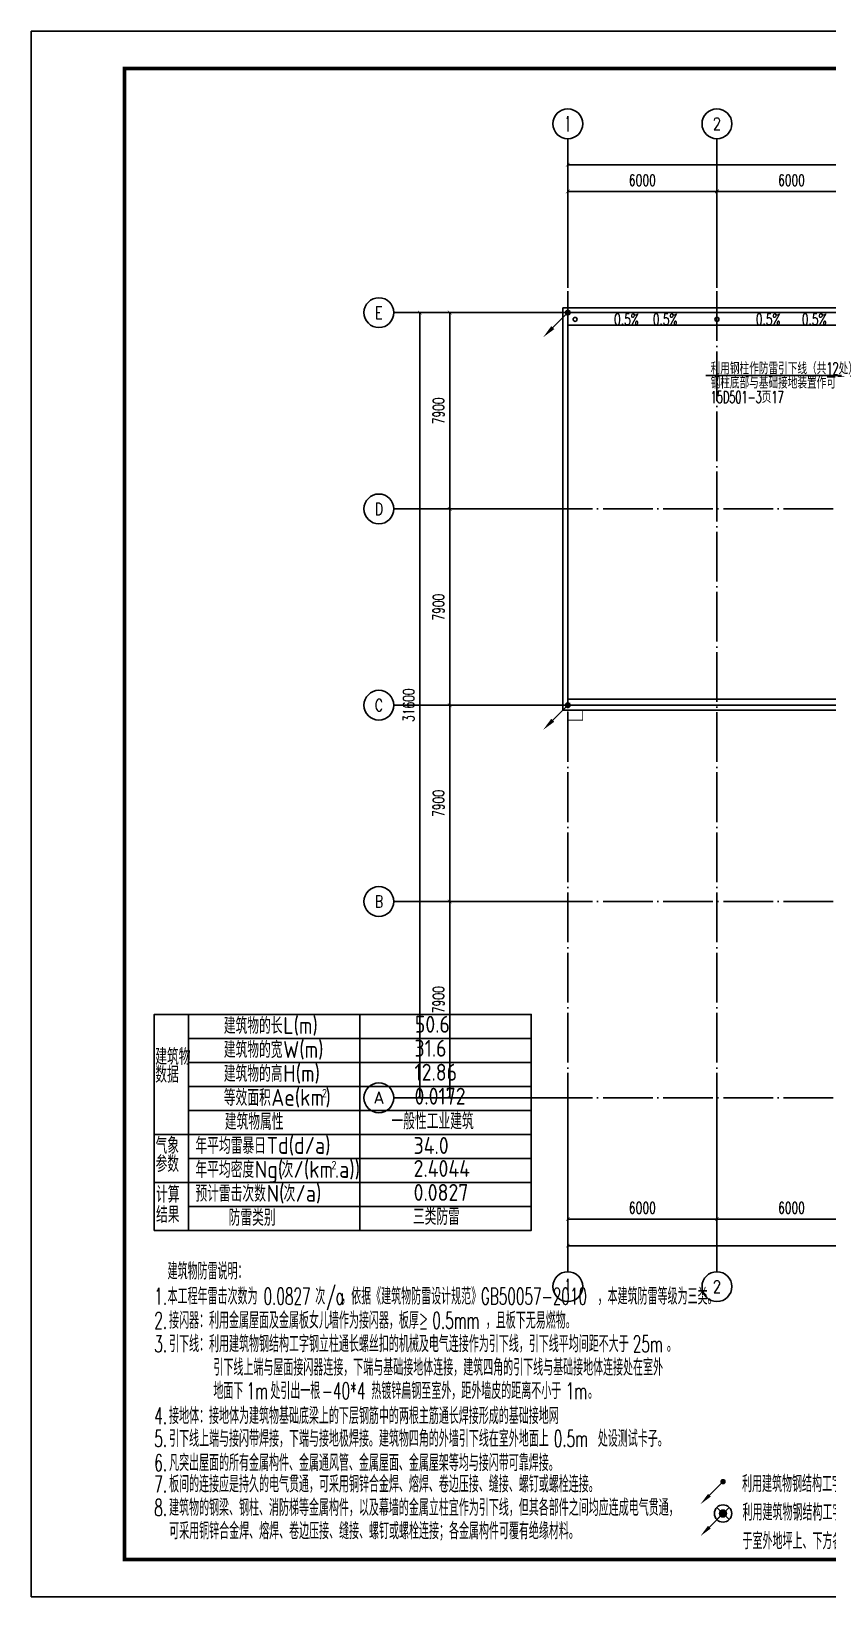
# Model space of a CAD drawing. Extents: x 1162612 to 1711260, y -157368 to 197905.
# Drawn here: x 1604543 to 1636585, y -157368 to -94368 of the extents above; entities that cross this region are included whole.
import ezdxf
from ezdxf.enums import TextEntityAlignment as Align

# ---------------------------------------------------------------- set-up
doc = ezdxf.new("R2010")
doc.units = 0
doc.header["$LTSCALE"] = 1000
doc.header["$MEASUREMENT"] = 0
doc.linetypes.add('DOTE', pattern=[2.42, 2, -0.2, 0.02, -0.2])
doc.layers.get('0').update_dxf_attribs({"linetype": 'CONTINUOUS'})
doc.layers.get('DEFPOINTS').update_dxf_attribs({"linetype": 'CONTINUOUS'})
for name, color, linetype in [('AXIS', 3, 'CONTINUOUS'), ('AXIS_TEXT', 7, 'CONTINUOUS'), ('DIM_SYMB', 3, 'CONTINUOUS'), ('DOTE', 1, 'DOTE'), ('DQ', 3, 'CONTINUOUS'), ('LWIRE', 4, 'CONTINUOUS'), ('PUB_TEXT', 7, 'CONTINUOUS'), ('PUB_TITLE', 4, 'CONTINUOUS'), ('WIRE-照明', 1, 'CONTINUOUS'), ('我的文字', 153, 'CONTINUOUS')]:
    doc.layers.add(name, color=color, linetype=linetype)
doc.styles.add('_TCH_AXIS', font='COMPLEX', dxfattribs={"bigfont": 'GBCBIG'})
doc.styles.add('_TCH_DIM', font='SIMPLEX', dxfattribs={"bigfont": 'GBCBIG'})
doc.styles.add('AUDIT_I_110108221036-0', font='gbenor', dxfattribs={"bigfont": 'gbcbig'})
doc.styles.add('COMPLEX', font='COMPLEX')
doc.styles.add('DIM_FONT', font='SIMPLEX', dxfattribs={"width": 0.7, "bigfont": 'GBCBIG'})
doc.styles.get("Standard").update_dxf_attribs({"font": 'gbenor.shx', "bigfont": 'gbcbig.shx'})
doc.styles.add('STY53', font='COMPLEX', dxfattribs={"width": 0.6, "bigfont": 'HZTXT'})
doc.dimstyles.new('DIMN150', dxfattribs={"dimscale": 1.5, "dimtxt": 300, "dimasz": 100, "dimexe": 250, "dimexo": 300, "dimgap": 150, "dimtad": 1, "dimdec": 0, "dimzin": 0, "dimtxsty": 'DIM_FONT', "dimblk": 'ARCHTICK', "dimcen": 0.09, "dimclrt": 7, "dimazin": 3, "dimtfac": 1, "dimtdec": 0, "dimtix": 1, "dimtmove": 0, "dimatfit": 3, "dimtolj": 1, "dimtzin": 0})

# ---------------------------------------------------------------- blocks, each defined once
blk = doc.blocks.new('_AXISO')
blk.add_circle((0, 0), 0.5)
at = {"layer": 'AXIS_TEXT', "style": 'COMPLEX', "width": 1.041667}
blk.add_attdef('A', text='', height=0.56, dxfattribs=at).set_placement((-0.25, -0.28), (0.25, -0.28), align=Align.FIT)
blk = doc.blocks.new('_ARCHTICK')
at = {"color": 0, "linetype": 'BYBLOCK', "const_width": 0.15}
blk.add_lwpolyline([(-0.5, -0.5), (0.5, 0.5)], dxfattribs=at)
blk = doc.blocks.new('*D87')
at = {"layer": 'AXIS', "color": 0}
for p, q in [((1621175, -141794), (1621175, -146669)), ((1671775, -141794), (1671775, -146669)), ((1621175, -146294), (1671775, -146294))]:
    blk.add_line(p, q, dxfattribs=at)
at = {"layer": 'DEFPOINTS', "color": 0}
for p in [(1621175, -141344), (1671775, -141344), (1671775, -146294)]:
    blk.add_point(p, dxfattribs=at)
at = {"layer": 'AXIS', "color": 0, "xscale": 150, "yscale": 150, "zscale": 150, "rotation": 180}
blk.add_blockref('_ARCHTICK', (1621175, -146294), dxfattribs=at)
at = {"layer": 'AXIS', "color": 0, "xscale": 150, "yscale": 150, "zscale": 150}
blk.add_blockref('_ARCHTICK', (1671775, -146294), dxfattribs=at)
at = {"layer": 'AXIS', "color": 7, "insert": (1646475, -145844), "char_height": 450, "attachment_point": 5, "style": 'DIM_FONT'}
blk.add_mtext('\\A1;50600', dxfattribs=at)
blk = doc.blocks.new('*D88')
at = {"layer": 'AXIS', "color": 0}
for p, q in [((1621175, -141794), (1621175, -145596)), ((1627175, -141794), (1627175, -145596)), ((1621175, -145221), (1627175, -145221))]:
    blk.add_line(p, q, dxfattribs=at)
at = {"layer": 'DEFPOINTS', "color": 0}
for p in [(1621175, -141344), (1627175, -141344), (1627175, -145221)]:
    blk.add_point(p, dxfattribs=at)
at = {"layer": 'AXIS', "color": 0, "xscale": 150, "yscale": 150, "zscale": 150, "rotation": 180}
blk.add_blockref('_ARCHTICK', (1621175, -145221), dxfattribs=at)
at = {"layer": 'AXIS', "color": 0, "xscale": 150, "yscale": 150, "zscale": 150}
blk.add_blockref('_ARCHTICK', (1627175, -145221), dxfattribs=at)
at = {"layer": 'AXIS', "color": 7, "insert": (1624175, -144771), "char_height": 450, "attachment_point": 5, "style": 'DIM_FONT'}
blk.add_mtext('\\A1;6000', dxfattribs=at)
blk = doc.blocks.new('*D89')
at = {"layer": 'AXIS', "color": 0}
for p, q in [((1627175, -141794), (1627175, -145596)), ((1633175, -141794), (1633175, -145596)), ((1627175, -145221), (1633175, -145221))]:
    blk.add_line(p, q, dxfattribs=at)
at = {"layer": 'DEFPOINTS', "color": 0}
for p in [(1627175, -141344), (1633175, -141344), (1633175, -145221)]:
    blk.add_point(p, dxfattribs=at)
at = {"layer": 'AXIS', "color": 0, "xscale": 150, "yscale": 150, "zscale": 150, "rotation": 180}
blk.add_blockref('_ARCHTICK', (1627175, -145221), dxfattribs=at)
at = {"layer": 'AXIS', "color": 0, "xscale": 150, "yscale": 150, "zscale": 150}
blk.add_blockref('_ARCHTICK', (1633175, -145221), dxfattribs=at)
at = {"layer": 'AXIS', "color": 7, "insert": (1630175, -144771), "char_height": 450, "attachment_point": 5, "style": 'DIM_FONT'}
blk.add_mtext('\\A1;6000', dxfattribs=at)
blk = doc.blocks.new('*D97')
at = {"layer": 'AXIS', "color": 0}
for p, q in [((1619725, -108744), (1614850, -108744)), ((1615225, -140344), (1615225, -108744)), ((1619725, -140344), (1614850, -140344))]:
    blk.add_line(p, q, dxfattribs=at)
at = {"layer": 'DEFPOINTS', "color": 0}
for p in [(1615225, -108744), (1620175, -108744), (1620175, -140344)]:
    blk.add_point(p, dxfattribs=at)
at = {"layer": 'AXIS', "color": 0, "xscale": 150, "yscale": 150, "zscale": 150}
for p, rotation in [((1615225, -108744), 90), ((1615225, -140344), 270)]:
    blk.add_blockref('_ARCHTICK', p, dxfattribs=dict(at, rotation=rotation))
at = {"layer": 'AXIS', "color": 7, "insert": (1614775, -124544), "char_height": 450, "attachment_point": 5, "rotation": 90, "style": 'DIM_FONT'}
blk.add_mtext('\\A1;31600', dxfattribs=at)
blk = doc.blocks.new('*D98')
at = {"layer": 'AXIS', "color": 0}
for p, q in [((1619725, -132444), (1616050, -132444)), ((1616425, -140344), (1616425, -132444)), ((1619725, -140344), (1616050, -140344))]:
    blk.add_line(p, q, dxfattribs=at)
at = {"layer": 'DEFPOINTS', "color": 0}
for p in [(1616425, -132444), (1620175, -132444), (1620175, -140344)]:
    blk.add_point(p, dxfattribs=at)
at = {"layer": 'AXIS', "color": 0, "xscale": 150, "yscale": 150, "zscale": 150}
for p, rotation in [((1616425, -132444), 90), ((1616425, -140344), 270)]:
    blk.add_blockref('_ARCHTICK', p, dxfattribs=dict(at, rotation=rotation))
at = {"layer": 'AXIS', "color": 7, "insert": (1615975, -136394), "char_height": 450, "attachment_point": 5, "rotation": 90, "style": 'DIM_FONT'}
blk.add_mtext('\\A1;7900', dxfattribs=at)
blk = doc.blocks.new('*D99')
at = {"layer": 'AXIS', "color": 0}
for p, q in [((1619725, -124544), (1616050, -124544)), ((1616425, -132444), (1616425, -124544)), ((1619725, -132444), (1616050, -132444))]:
    blk.add_line(p, q, dxfattribs=at)
at = {"layer": 'DEFPOINTS', "color": 0}
for p in [(1616425, -124544), (1620175, -124544), (1620175, -132444)]:
    blk.add_point(p, dxfattribs=at)
at = {"layer": 'AXIS', "color": 0, "xscale": 150, "yscale": 150, "zscale": 150}
for p, rotation in [((1616425, -124544), 90), ((1616425, -132444), 270)]:
    blk.add_blockref('_ARCHTICK', p, dxfattribs=dict(at, rotation=rotation))
at = {"layer": 'AXIS', "color": 7, "insert": (1615975, -128494), "char_height": 450, "attachment_point": 5, "rotation": 90, "style": 'DIM_FONT'}
blk.add_mtext('\\A1;7900', dxfattribs=at)
blk = doc.blocks.new('*D100')
at = {"layer": 'AXIS', "color": 0}
for p, q in [((1619725, -116644), (1616050, -116644)), ((1616425, -124544), (1616425, -116644)), ((1619725, -124544), (1616050, -124544))]:
    blk.add_line(p, q, dxfattribs=at)
at = {"layer": 'DEFPOINTS', "color": 0}
for p in [(1616425, -116644), (1620175, -116644), (1620175, -124544)]:
    blk.add_point(p, dxfattribs=at)
at = {"layer": 'AXIS', "color": 0, "xscale": 150, "yscale": 150, "zscale": 150}
for p, rotation in [((1616425, -116644), 90), ((1616425, -124544), 270)]:
    blk.add_blockref('_ARCHTICK', p, dxfattribs=dict(at, rotation=rotation))
at = {"layer": 'AXIS', "color": 7, "insert": (1615975, -120594), "char_height": 450, "attachment_point": 5, "rotation": 90, "style": 'DIM_FONT'}
blk.add_mtext('\\A1;7900', dxfattribs=at)
blk = doc.blocks.new('*D101')
at = {"layer": 'AXIS', "color": 0}
for p, q in [((1619725, -108744), (1616050, -108744)), ((1616425, -116644), (1616425, -108744)), ((1619725, -116644), (1616050, -116644))]:
    blk.add_line(p, q, dxfattribs=at)
at = {"layer": 'DEFPOINTS', "color": 0}
for p in [(1616425, -108744), (1620175, -108744), (1620175, -116644)]:
    blk.add_point(p, dxfattribs=at)
at = {"layer": 'AXIS', "color": 0, "xscale": 150, "yscale": 150, "zscale": 150}
for p, rotation in [((1616425, -108744), 90), ((1616425, -116644), 270)]:
    blk.add_blockref('_ARCHTICK', p, dxfattribs=dict(at, rotation=rotation))
at = {"layer": 'AXIS', "color": 7, "insert": (1615975, -112694), "char_height": 450, "attachment_point": 5, "rotation": 90, "style": 'DIM_FONT'}
blk.add_mtext('\\A1;7900', dxfattribs=at)
blk = doc.blocks.new('*D107')
at = {"layer": 'AXIS', "color": 0}
for p, q in [((1621175, -107294), (1621175, -102419)), ((1671775, -107294), (1671775, -102419)), ((1621175, -102794), (1671775, -102794))]:
    blk.add_line(p, q, dxfattribs=at)
at = {"layer": 'DEFPOINTS', "color": 0}
for p in [(1671775, -102794), (1621175, -107744), (1671775, -107744)]:
    blk.add_point(p, dxfattribs=at)
at = {"layer": 'AXIS', "color": 0, "xscale": 150, "yscale": 150, "zscale": 150, "rotation": 180}
blk.add_blockref('_ARCHTICK', (1621175, -102794), dxfattribs=at)
at = {"layer": 'AXIS', "color": 0, "xscale": 150, "yscale": 150, "zscale": 150}
blk.add_blockref('_ARCHTICK', (1671775, -102794), dxfattribs=at)
at = {"layer": 'AXIS', "color": 7, "insert": (1646475, -102344), "char_height": 450, "attachment_point": 5, "style": 'DIM_FONT'}
blk.add_mtext('\\A1;50600', dxfattribs=at)
blk = doc.blocks.new('*D108')
at = {"layer": 'AXIS', "color": 0}
for p, q in [((1621175, -107294), (1621175, -103491)), ((1621175, -103866), (1627175, -103866)), ((1627175, -107294), (1627175, -103491))]:
    blk.add_line(p, q, dxfattribs=at)
at = {"layer": 'DEFPOINTS', "color": 0}
for p in [(1627175, -103866), (1621175, -107744), (1627175, -107744)]:
    blk.add_point(p, dxfattribs=at)
at = {"layer": 'AXIS', "color": 0, "xscale": 150, "yscale": 150, "zscale": 150, "rotation": 180}
blk.add_blockref('_ARCHTICK', (1621175, -103866), dxfattribs=at)
at = {"layer": 'AXIS', "color": 0, "xscale": 150, "yscale": 150, "zscale": 150}
blk.add_blockref('_ARCHTICK', (1627175, -103866), dxfattribs=at)
at = {"layer": 'AXIS', "color": 7, "insert": (1624175, -103416), "char_height": 450, "attachment_point": 5, "style": 'DIM_FONT'}
blk.add_mtext('\\A1;6000', dxfattribs=at)
blk = doc.blocks.new('*D109')
at = {"layer": 'AXIS', "color": 0}
for p, q in [((1627175, -107294), (1627175, -103491)), ((1627175, -103866), (1633175, -103866)), ((1633175, -107294), (1633175, -103491))]:
    blk.add_line(p, q, dxfattribs=at)
at = {"layer": 'DEFPOINTS', "color": 0}
for p in [(1633175, -103866), (1627175, -107744), (1633175, -107744)]:
    blk.add_point(p, dxfattribs=at)
at = {"layer": 'AXIS', "color": 0, "xscale": 150, "yscale": 150, "zscale": 150, "rotation": 180}
blk.add_blockref('_ARCHTICK', (1627175, -103866), dxfattribs=at)
at = {"layer": 'AXIS', "color": 0, "xscale": 150, "yscale": 150, "zscale": 150}
blk.add_blockref('_ARCHTICK', (1633175, -103866), dxfattribs=at)
at = {"layer": 'AXIS', "color": 7, "insert": (1630175, -103416), "char_height": 450, "attachment_point": 5, "style": 'DIM_FONT'}
blk.add_mtext('\\A1;6000', dxfattribs=at)
blk = doc.blocks.new('$TELECSYS$00000080')
for p, q in [((-0.7, -0.7), (0, 0)), ((0.104, 0.104), (0.104, 0.104)), ((-0.104, -0.104), (-0.104, -0.104))]:
    blk.add_line(p, q)
at = {"const_width": 0.142}
blk.add_lwpolyline([(0.071, 0, 1), (-0.071, 0, 1)], format="xyb", close=True, dxfattribs=at)
blk.add_solid([(-0.63, -0.77), (-0.77, -0.63), (-1.15, -1.15)])
at = {"width": 0.8, "flags": 9}
blk.add_attdef('A', (0, 0), '', height=0.00002, rotation=180, dxfattribs=at)
blk = doc.blocks.new('_LINKPT1')
blk.add_line((0, 0), (0, 0))
blk = doc.blocks.new('M_Y12THI')
for p, q in [((-0.354, 0.354), (0.354, -0.354)), ((0.354, 0.354), (-0.354, -0.354))]:
    blk.add_line(p, q)
for radius in [0.5, 0.2]:
    blk.add_circle((0, 0), radius)
for points in [[(-0.173, 0.1), (0.173, 0.1), (-0.2, 0), (0.2, 0)], [(-0.173, -0.1), (0.173, -0.1), (-0.2, 0), (0.2, 0)], [(-0.1, 0.173), (0.1, 0.173), (-0.173, 0.1), (0.173, 0.1)], [(0, 0.2), (0, 0.2), (-0.1, 0.173), (0.1, 0.173)], [(-0.1, -0.173), (0.1, -0.173), (-0.173, -0.1), (0.173, -0.1)], [(0, -0.2), (0, -0.2), (-0.1, -0.173), (0.1, -0.173)]]:
    blk.add_solid(points)
for p in [(-0.5, 0), (0, 0.5), (0.5, 0), (0, -0.5)]:
    blk.add_blockref('_LINKPT1', p)
at = {"width": 0.8, "flags": 9}
blk.add_attdef('A', (0, 0), '', height=0.00002, dxfattribs=at)
blk = doc.blocks.new('EE222')
at = {"color": 8}
for p, q in [((1621175.4, -108743.7), (1671775.4, -108743.7)), ((1621175.4, -124543.7), (1621175.4, -108743.7)), ((1621175.4, -109243.7), (1671775.4, -109243.7)), ((1621175.4, -124293.7), (1638275.4, -124293.7)), ((1633175.4, -124543.7), (1621175.4, -124543.7))]:
    blk.add_line(p, q, dxfattribs=at)
blk.add_lwpolyline([(1620975.4, -108543.7), (1671975.4, -108543.7), (1671975.4, -140543.7), (1632975.4, -140543.7), (1632975.4, -124743.7), (1620975.4, -124743.7)], close=True, dxfattribs=at)
at = {"color": 8, "const_width": 30}
blk.add_lwpolyline([(1621175.4, -124743.7), (1621175.4, -125143.7), (1621775.4, -125143.7), (1621775.4, -124743.7)], dxfattribs=at)
at = {"color": 8}
for centre in [(1621471.4, -109015.4), (1627175.4, -109015.4)]:
    blk.add_circle(centre, 80, dxfattribs=at)
at = {"layer": 'AXIS', "color": 8}
for p, q in [((1621175.4, -107743.7), (1621175.4, -101743.7)), ((1627175.4, -107743.7), (1627175.4, -101743.7)), ((1620175.4, -108743.7), (1614175.4, -108743.7)), ((1620175.4, -116643.7), (1614175.4, -116643.7)), ((1620175.4, -124543.7), (1614175.4, -124543.7)), ((1620175.4, -132443.7), (1614175.4, -132443.7)), ((1620175.4, -140343.7), (1614175.4, -140343.7)), ((1621175.4, -141343.7), (1621175.4, -147343.7)), ((1627175.4, -141343.7), (1627175.4, -147343.7))]:
    blk.add_line(p, q, dxfattribs=at)
at = {"layer": 'DIM_SYMB', "color": 8}
for points in [[(1622876.2, -109012.9, 0, 0, 0), (1622228.4, -109012.9, 120, 0, 0), (1621778.4, -109012.9, 0, 0, 0)], [(1625770.6, -109012.9, 0, 0, 0), (1626418.4, -109012.9, 120, 0, 0), (1626868.4, -109012.9, 0, 0, 0)], [(1628580.2, -109012.9, 0, 0, 0), (1627932.4, -109012.9, 120, 0, 0), (1627482.4, -109012.9, 0, 0, 0)]]:
    blk.add_lwpolyline(points, format="xyseb", dxfattribs=at)
at = {"layer": 'DOTE', "color": 8}
for p, q in [((1621175.4, -141343.7), (1621175.4, -107743.7)), ((1621175.4, -141343.7), (1621175.4, -107743.7)), ((1627175.4, -141343.7), (1627175.4, -107743.7)), ((1620175.4, -108743.7), (1672775.4, -108743.7)), ((1620175.4, -108743.7), (1672775.4, -108743.7)), ((1620175.4, -116643.7), (1672775.4, -116643.7)), ((1620175.4, -124543.7), (1672775.4, -124543.7)), ((1620175.4, -132443.7), (1672775.4, -132443.7)), ((1620175.4, -140343.7), (1672775.4, -140343.7))]:
    blk.add_line(p, q, dxfattribs=at)
at = {"layer": 'AXIS', "color": 8}
ref = blk.add_blockref('_AXISO', (1621175.4, -101143.7), dxfattribs=dict(at, xscale=1200, yscale=1200, zscale=1200))
ref.add_attrib('A', '1', dxfattribs={"layer": 'AXIS_TEXT', "color": 8, "height": 624.4, "style": '_TCH_AXIS', "width": 0.555556}).set_placement((1621101.1, -101455.9), (1621249.7, -101455.9), align=Align.FIT)
ref = blk.add_blockref('_AXISO', (1627175.4, -101143.7), dxfattribs=dict(at, xscale=1200, yscale=1200, zscale=1200))
ref.add_attrib('A', '2', dxfattribs={"layer": 'AXIS_TEXT', "color": 8, "height": 493.2, "style": '_TCH_AXIS'}).set_placement((1627011, -101390.3), (1627339.8, -101390.3), align=Align.FIT)
ref = blk.add_blockref('_AXISO', (1613575.4, -108743.7), dxfattribs=dict(at, xscale=1200, yscale=1200, zscale=1200))
ref.add_attrib('A', 'E', dxfattribs={"layer": 'AXIS_TEXT', "color": 8, "height": 506.1, "style": '_TCH_AXIS', "width": 0.8125}).set_placement((1613418.7, -108996.7), (1613732, -108996.7), align=Align.FIT)
ref = blk.add_blockref('_AXISO', (1613575.4, -116643.7), dxfattribs=dict(at, xscale=1200, yscale=1200, zscale=1200))
ref.add_attrib('A', 'D', dxfattribs={"layer": 'AXIS_TEXT', "color": 8, "height": 493.2, "style": '_TCH_AXIS', "width": 0.823529}).set_placement((1613411, -116890.3), (1613739.8, -116890.3), align=Align.FIT)
ref = blk.add_blockref('_AXISO', (1613575.4, -124543.7), dxfattribs=dict(at, xscale=1200, yscale=1200, zscale=1200))
ref.add_attrib('A', 'C', dxfattribs={"layer": 'AXIS_TEXT', "color": 8, "height": 480.7, "style": '_TCH_AXIS'}).set_placement((1613403.7, -124784), (1613747.1, -124784), align=Align.FIT)
ref = blk.add_blockref('_AXISO', (1613575.4, -132443.7), dxfattribs=dict(at, xscale=1200, yscale=1200, zscale=1200))
ref.add_attrib('A', 'B', dxfattribs={"layer": 'AXIS_TEXT', "color": 8, "height": 493.2, "style": '_TCH_AXIS', "width": 0.823529}).set_placement((1613411, -132690.3), (1613739.8, -132690.3), align=Align.FIT)
ref = blk.add_blockref('_AXISO', (1613575.4, -140343.7), dxfattribs=dict(at, xscale=1200, yscale=1200, zscale=1200))
ref.add_attrib('A', 'A', dxfattribs={"layer": 'AXIS_TEXT', "color": 8, "height": 468.8, "style": '_TCH_AXIS', "width": 0.888889}).set_placement((1613396.8, -140578), (1613754, -140578), align=Align.FIT)
ref = blk.add_blockref('_AXISO', (1621175.4, -147943.7), dxfattribs=dict(at, xscale=1200, yscale=1200, zscale=1200))
ref.add_attrib('A', '1', dxfattribs={"layer": 'AXIS_TEXT', "color": 8, "height": 624.4, "style": '_TCH_AXIS', "width": 0.555556}).set_placement((1621101.1, -148255.9), (1621249.7, -148255.9), align=Align.FIT)
ref = blk.add_blockref('_AXISO', (1627175.4, -147943.7), dxfattribs=dict(at, xscale=1200, yscale=1200, zscale=1200))
ref.add_attrib('A', '2', dxfattribs={"layer": 'AXIS_TEXT', "color": 8, "height": 493.2, "style": '_TCH_AXIS'}).set_placement((1627011, -148190.3), (1627339.8, -148190.3), align=Align.FIT)
at = {"layer": 'PUB_TEXT', "color": 8, "style": '_TCH_DIM', "width": 0.705882}
for p in [(1623033.7, -109236.1), (1624593.1, -109236.1), (1628737.7, -109236.1), (1630593.1, -109236.1)]:
    blk.add_text('0.5%%%', height=446.25, dxfattribs=at).set_placement(p)
at = {"layer": 'AXIS', "color": 8}
for p1, p2, distance, picture, middle in [((1621175.4, -107743.7), (1671775.4, -107743.7), 4950, '*D107', (1646475.4, -102343.7)), ((1621175.4, -107743.7), (1627175.4, -107743.7), 3877.2, '*D108', (1624175.4, -103416.4)), ((1627175.4, -107743.7), (1633175.4, -107743.7), 3877.2, '*D109', (1630175.4, -103416.4)), ((1620175.4, -140343.7), (1620175.4, -108743.7), 4950, '*D97', (1614775.4, -124543.7)), ((1620175.4, -116643.7), (1620175.4, -108743.7), 3750, '*D101', (1615975.4, -112693.7)), ((1620175.4, -124543.7), (1620175.4, -116643.7), 3750, '*D100', (1615975.4, -120593.7)), ((1620175.4, -132443.7), (1620175.4, -124543.7), 3750, '*D99', (1615975.4, -128493.7)), ((1620175.4, -140343.7), (1620175.4, -132443.7), 3750, '*D98', (1615975.4, -136393.7)), ((1621175.4, -141343.7), (1671775.4, -141343.7), -4950, '*D87', (1646475.4, -145843.7)), ((1621175.4, -141343.7), (1627175.4, -141343.7), -3877.2, '*D88', (1624175.4, -144770.9)), ((1627175.4, -141343.7), (1633175.4, -141343.7), -3877.2, '*D89', (1630175.4, -144770.9))]:
    dim = blk.add_aligned_dim(p1=p1, p2=p2, distance=distance, dimstyle='DIMN150', dxfattribs=at)
    dim.commit()
    dim.dimension.update_dxf_attribs({"geometry": picture, "text_midpoint": middle})

msp = doc.modelspace()

# ---------------------------------------------------------------- linework, layer by layer
at = {"layer": 'DQ'}
msp.add_line((1637135, -108227), (1631678, -108227), dxfattribs=at)
at = {"layer": 'PUB_TITLE'}
msp.add_lwpolyline([(1604543, -157368), (1693643, -157368), (1693643, -94368), (1604543, -94368)], close=True, dxfattribs=at)
at = {"layer": 'PUB_TITLE', "const_width": 150}
msp.add_lwpolyline([(1608293, -155868), (1692143, -155868), (1692143, -95868), (1608293, -95868)], close=True, dxfattribs=at)
at = {"layer": '我的文字', "color": 3}
msp.add_lwpolyline([(1609490, -142624), (1624658, -142624), (1624658, -133936), (1609490, -133936)], close=True, dxfattribs=at)
for points in [[(1610869, -133936), (1610869, -142624)], [(1617763, -133936), (1617763, -142624)], [(1610869, -134902), (1624658, -134902)], [(1610869, -135867), (1624658, -135867)], [(1610869, -136832), (1624658, -136832)], [(1610869, -137797), (1624658, -137797)], [(1609490, -138763), (1624658, -138763)], [(1610869, -139728), (1624658, -139728)], [(1609490, -140693), (1624658, -140693)], [(1610869, -141658), (1624658, -141658)]]:
    msp.add_lwpolyline(points, dxfattribs=at)

# ---------------------------------------------------------------- block references
msp.add_blockref('EE222', (4953, 3053))
at = {"layer": 'AXIS', "ltscale": 1000}
for name, p, xscale, yscale, zscale in [('$TELECSYS$00000080', (1632374, -152738), 785.2208333521849, 785.2208333527087, 785.2208333526761), ('M_Y12THI', (1632374, -154020), 696.5222880020738, 696.5222880018409, 696.5222880018398), ('$TELECSYS$00000080', (1632374, -154020), 785.2208333521849, 785.2208333527087, 785.2208333526761)]:
    msp.add_blockref(name, p, dxfattribs=dict(at, xscale=xscale, yscale=yscale, zscale=zscale))
at = {"layer": 'LWIRE', "xscale": 864, "yscale": 864, "zscale": 864}
for p in [(1626129, -105690), (1626129, -121490)]:
    msp.add_blockref('$TELECSYS$00000080', p, dxfattribs=at)

# ---------------------------------------------------------------- texts
at = {"layer": 'WIRE-照明', "color": 3, "linetype": 'CONTINUOUS', "style": 'STY53', "width": 0.6}
for s, height, p in [('利用钢柱作防雷引下线（共12处）', 479, (1631874, -108174)), ('钢柱底部与基础接地装置作可靠电气连接，', 479, (1631874, -108748)), ('15D501-3页17', 479, (1631874, -109328)), ('建筑物防雷说明：', 670.1, (1610027, -144604)), ('本工程年雷击次数为', 670.1, (1610027, -145614)), ('次', 670, (1615967, -145614)), ('/a', 670.1, (1616408, -145614)), ('，依据《建筑物防雷设计规范》', 670.05, (1617011, -145614)), ('，本建筑防雷等级为三类。', 670.05, (1627328, -145614)), ('1.', 670.1, (1609490, -145614)), ('0.0827', 670.1, (1613885, -145614)), ('GB50057-2010', 670.05, (1622627, -145614)), ('2.', 670.1, (1609490, -146584)), ('接闪器：利用金属屋面及金属板女儿墙作为接闪器，板厚≥', 670.05, (1610086, -146584)), ('0.5mm', 670.1, (1620677, -146584)), ('，且板下无易燃物。', 670.1, (1622828, -146584)), ('引下线：利用建筑物钢结构工字钢立柱通长螺丝扣的机械及电气连接作为引下线，引下线平均间距不大于', 670.05, (1610086, -147529)), ('3.', 670.1, (1609490, -147529)), ('25m', 670.1, (1628743, -147529)), ('。', 670, (1630116, -147529)), ('引下线上端与屋面接闪器连接，下端与基础接地体连接，建筑四角的引下线与基础接地体连接处在室外', 670.05, (1611869, -148474)), ('地面下', 670.1, (1611869, -149419)), ('处引出一根', 670.1, (1614161, -149419)), ('热镀锌扁钢至室外，距外墙皮的距离不小于', 670.05, (1618225, -149419)), ('1m', 670.1, (1613205, -149419)), ('-40*4', 670.1, (1616230, -149419)), ('1m', 670.1, (1626044, -149419)), ('。', 670, (1626942, -149419)), ('4.', 670.1, (1609490, -150425)), ('接地体：接地体为建筑物基础底梁上的下层钢筋中的两根主筋通长焊接形成的基础接地网', 670.05, (1610086, -150425)), ('5.', 670.1, (1609490, -151340)), ('引下线上端与接闪带焊接，下端与接地极焊接。建筑物四角的外墙引下线在室外地面上', 670.05, (1610086, -151340)), ('0.5m', 670.1, (1625562, -151340)), ('处设测试卡子。', 670.1, (1627337, -151340)), ('6.', 670.1, (1609490, -152316)), ('凡突出屋面的所有金属构件、金属通风管、金属屋面、金属屋架等均与接闪带可靠焊接。', 670.05, (1610086, -152316)), ('板间的连接应是持久的电气贯通，可采用铜锌合金焊、熔焊、卷边压接、缝接、螺钉或螺栓连接。', 670.05, (1610086, -153172)), ('利用建筑物钢结构工字钢立柱通长螺丝扣的机械及电气连接作为引下线，上与屋顶接闪带，下与桩基础及承台结构主筋可靠焊接。', 670.05, (1633140, -153162)), ('7.', 670.1, (1609490, -153172)), ('8.', 670.1, (1609490, -154117)), ('建筑物的钢梁、钢柱、消防梯等金属构件，以及幕墙的金属立柱宜作为引下线，但其各部件之间均应连成电气贯通，', 670.05, (1610086, -154117)), ('利用建筑物钢结构工字钢立柱通长螺丝扣的机械及电气连接作为引下线，上与屋顶接闪带，下与桩基础及承台结构主筋可靠焊接', 670.05, (1633159, -154304)), ('可采用铜锌合金焊、熔焊、卷边压接、缝接、螺钉或螺栓连接；各金属构件可覆有绝缘材料。', 670.05, (1610091, -155057)), ('于室外地坪上、下方各0.5M设测试箱。', 670.05, (1633159, -155462))]:
    msp.add_text(s, height=height, dxfattribs=at).set_placement(p)
at = {"layer": 'WIRE-照明', "color": 3, "linetype": 'CONTINUOUS', "style": 'AUDIT_I_110108221036-0'}
for s, height, p in [('建筑物的长', 656.3, (1612289, -134720)), ('L(m)', 680.4, (1614677, -134720)), ('50.6', 680.4, (1619975, -134671)), ('建筑物', 656.3, (1609530, -135967)), ('建筑物的宽', 656.3, (1612289, -135685)), ('W(m)', 680.4, (1614677, -135685)), ('31.6', 680.4, (1619960, -135636)), ('数据', 656.3, (1609530, -136685)), ('建筑物的高', 656.3, (1612289, -136650)), ('H(m)', 680.4, (1614677, -136650)), ('12.86', 680.4, (1619960, -136601)), ('等效面积', 656.3, (1612289, -137615)), ('Ae(km', 680.4, (1614200, -137615)), ('2', 340, (1616241, -137275)), (')', 680, (1616378, -137615)), ('0.0172', 680.4, (1619960, -137566)), ('建筑物属性', 656.3, (1612329, -138581)), ('一般性工业建筑', 656.3, (1619033, -138563)), ('气象', 656.3, (1609542, -139545)), ('年平均雷暴日', 656.3, (1611147, -139546)), ('Td(d/a)', 680.4, (1614013, -139546)), ('34.0', 680.4, (1619924, -139550)), ('参数', 656.3, (1609542, -140280)), ('年平均密度', 656.3, (1611147, -140511)), ('Ng(', 680.4, (1613535, -140511)), ('次', 656, (1614612, -140511)), ('/(km', 680.4, (1615090, -140511)), ('2', 340, (1616621, -140171)), ('.a))', 680.4, (1616759, -140511)), ('2.4044', 680.4, (1619924, -140474)), ('计算', 656.3, (1609562, -141511)), ('预计雷击次数', 656.3, (1611147, -141476)), ('N(', 680.4, (1614013, -141476)), ('次', 656, (1614693, -141476)), ('/a)', 680.4, (1615171, -141476)), ('0.0827', 680.4, (1619924, -141439)), ('结果', 656.3, (1609562, -142323)), ('防雷类别', 656.3, (1612483, -142442)), ('三类防雷', 656.3, (1619897, -142405))]:
    msp.add_text(s, height=height, dxfattribs=at).set_placement(p)

doc.saveas('drawing.dxf')
